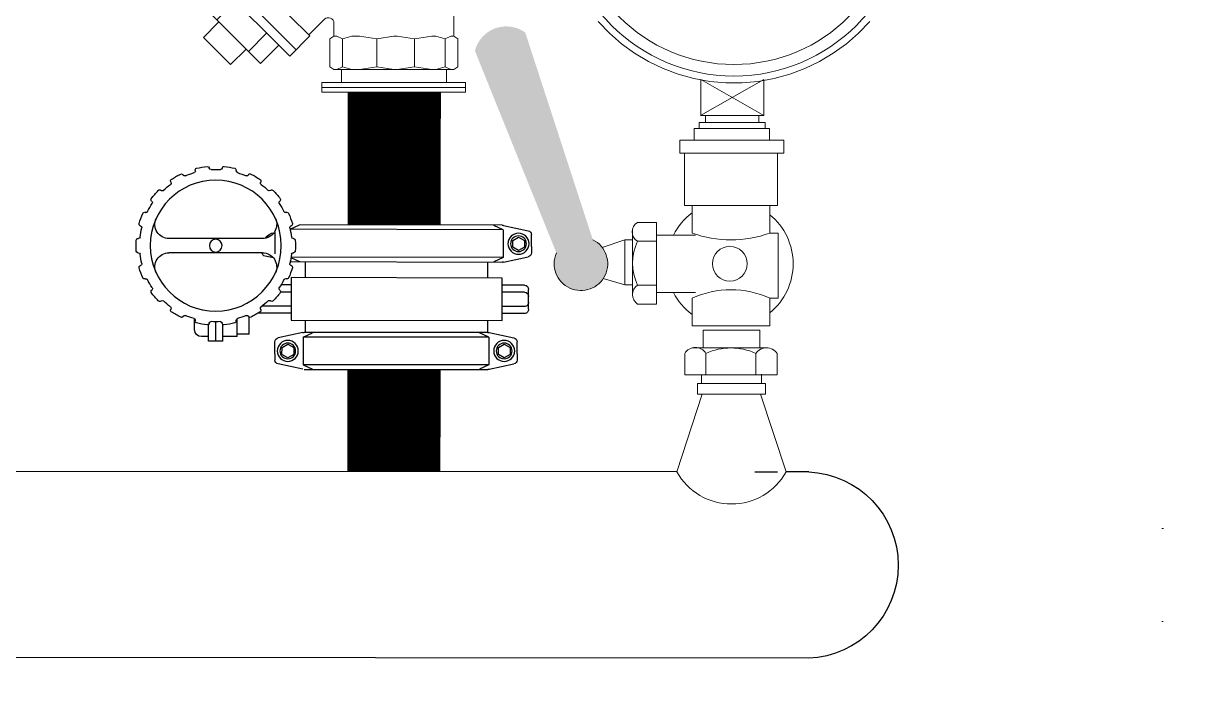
# Model space of a CAD drawing. Extents: x -6531732 to 89637, y -8915 to 32458.
# Drawn here: x 11431 to 12379, y 17874 to 18421 of the extents above; entities that cross this region are included whole.
import ezdxf

# ---------------------------------------------------------------- set-up
doc = ezdxf.new("R2010")
doc.units = 0
doc.linetypes.add('ACAD_ISO07W100', pattern=[3, 0, -3])
for name, color, linetype, lineweight in [('SAN-MC-Circuit_Informatii', 83, 'ACAD_ISO07W100', 25), ('SAN-MC-EQUIPMENTS', 140, 'Continuous', 15), ('SAN-MC-HIDRANT', 1, 'HE_LINE', 25), ('SAN-MC-VALVE', 7, 'Continuous', 5)]:
    doc.layers.add(name, color=color, linetype=linetype, lineweight=lineweight)
doc.layers.add('SAN-MC-TEXT', color=7, linetype='Continuous')
doc.styles.get("Standard").update_dxf_attribs({"font": 'arial.ttf'})
doc.linetypes.add('HE_LINE', pattern='A,300,-250,["HE",Standard,S=0.5,R=0,X=-100.5,Y=-30.5],-100', length=650)

# ---------------------------------------------------------------- blocks, each defined once
blk = doc.blocks.new('FI')
at = {"layer": 'SAN-MC-EQUIPMENTS', "linetype": 'Continuous', "lineweight": 5}
for p, q in [((-30.95644012943376, 127.3654623893817), (-30.95644012943376, 123.2170596960932)), ((-30.95644012943376, 127.3654623893817), (-30.95644012943376, 123.2170596960932)), ((-30.95644012943376, 127.3654623893817), (30.9732897299109, 127.3654623893817)), ((30.9732897299109, 127.3654623893817), (30.9732897299109, 123.2170596960932)), ((30.9732897299109, 127.3654623893817), (30.9732897299109, 123.2170596960932)), ((-30.95644012943376, 125.2912610426356), (30.9732897299109, 125.2912610426356)), ((-30.95644012943376, 123.2170596960932), (30.9732897299109, 123.2170596960932)), ((-30.96486492961412, 4.148402693288517), (-30.96486492961412, 0)), ((-30.96486492961412, 4.148402693288517), (-30.96486492961412, 0)), ((-30.96486492961412, 4.148402693288517), (30.96486492961412, 4.148402693288517)), ((-30.96486492961412, 2.074201346556947), (30.96486492961412, 2.074201346556947)), ((-30.96486492961412, 0), (30.96486492961412, 0)), ((30.96486492961412, 4.148402693288517), (30.96486492961412, 0)), ((30.96486492961412, 4.148402693288517), (30.96486492961412, 0))]:
    blk.add_line(p, q, dxfattribs=at)
at = {"layer": 'SAN-MC-EQUIPMENTS'}
for p, q in [((-22.65839295199839, 123.215665697222), (-22.65839295182377, 117.6504105047788)), ((22.61893538699951, 123.215665697222), (22.61893538676668, 117.6504105047788)), ((-27.56904105539434, 116.4791318442294), (-25.804432892357, 117.6504105047788)), ((-25.804432892357, 117.6504105047788), (-22.64557067066198, 117.6504105047788)), ((-22.06714716373244, 116.4791318442294), (-24.52696760406252, 117.6504105047788)), ((-22.64557067066198, 117.6504105047788), (22.64802810753463, 117.6504105047788)), ((-22.06714716373244, 116.4791318442294), (-18.06866867881035, 117.6504105047788)), ((-8.901948562997859, 116.4791318442294), (-16.32527340319939, 117.6504105047788)), ((-8.901948562997859, 116.4791318442294), (-1.478623722796328, 117.6504105047788)), ((7.383166589832399, 116.4791318442294), (-0.04015825036913157, 117.6504105047788)), ((7.383166589832399, 116.4791318442294), (14.80649142997572, 117.6504105047788)), ((22.06960460060509, 116.4791318442294), (18.07112618593965, 117.6504105047788)), ((22.06960460060509, 116.4791318442294), (24.52942504093517, 117.6504105047788)), ((22.64802782650804, 117.6504105047788), (25.80689032928785, 117.6504105047788)), ((27.57149849232519, 116.4791318442294), (25.80689032928785, 117.6504105047788)), ((-27.56904105539434, 116.4791318442294), (-27.56904105539434, 104.4301221916103)), ((-22.06714716373244, 116.4791318442294), (-22.06714716373244, 104.4301221916103)), ((-8.901948562997859, 104.4301221916103), (-8.901948562997859, 116.4791318442294)), ((7.383166589832399, 104.4301221916103), (7.383166589832399, 116.4791318442294)), ((22.06960460060509, 104.4301221916103), (22.06960460060509, 116.4791318442294)), ((27.57149849232519, 116.4791318442294), (27.57149849232519, 104.4301221916103)), ((36.15518525743391, 103.1199577115913), (44.85922025429318, 111.823992708436)), ((49.53343910089461, 107.1496929122368), (44.85922025429318, 111.823992708436)), ((57.41948896693066, 115.0356830850214), (49.5333827805589, 107.1497562243458)), ((63.67150391213363, 108.783564528625), (57.41948896693066, 115.0356830850214)), ((63.67150391213363, 108.783564528625), (70.3311760185752, 115.443289863666)), ((82.01368847570848, 103.7608125409679), (70.3311760185752, 115.443289863666)), ((75.64432289148681, 75.53831326096406), (42.10892454121495, 109.073696995416)), ((49.5333827805589, 107.1497562243458), (73.7203114653239, 82.96282051268645)), ((62.69573847937863, 109.7591837673681), (54.80982321302872, 101.8731642222701)), ((63.67150391213363, 108.783564528625), (75.3540412793518, 97.10108060065977)), ((-27.56904105539434, 104.4301221916103), (-25.804432892357, 103.2588435310608)), ((-25.804432892357, 103.2588435310608), (-25.804432892357, 24.10522492972086)), ((-22.06714716373244, 104.4301221916103), (-24.52696760406252, 103.2588435310608)), ((-22.06714716373244, 104.4301221916103), (-18.0686686784029, 103.2588435310608)), ((-8.901948562997859, 104.4301221916103), (-16.32527340319939, 103.2588435310608)), ((-8.901948562997859, 104.4301221916103), (-1.478623722796328, 103.2588435310608)), ((7.383166589832399, 104.4301221916103), (-0.04015825036913157, 103.2588435310608)), ((7.383166589832399, 104.4301221916103), (14.80649142997572, 103.2588435310608)), ((22.06960460060509, 104.4301221916103), (18.07112618628889, 103.2588435310608)), ((22.06960460060509, 104.4301221916103), (24.52942504093517, 103.2588435310608)), ((27.57149849232519, 104.4301221916103), (25.80689032893861, 103.2588435310608)), ((25.80689032928785, 103.2588435310608), (25.80689032928785, 97.63814236526377)), ((36.61729785636999, 102.6578304967406), (29.9015472807223, 95.94207992112933)), ((36.15518525743391, 103.1199577115913), (36.61739760276396, 102.6577454013313)), ((69.22836398961954, 70.04677904973505), (36.61729785636999, 102.6578304967406)), ((82.01368847570848, 103.7608125409679), (75.3540412793518, 97.10108060065977)), ((75.35411418322474, 97.10095425751933), (81.60640222777147, 90.84876690806414)), ((76.32958241458982, 96.12537507193338), (68.44356174510904, 88.23946085962234)), ((-3.042161685938481, 78.8767060701648), (1.582079947751481, 87.09187098742404)), ((1.582079947751481, 87.09187098742404), (1.582079947751481, 52.77473691907653)), ((81.60640222777147, 90.84876690806414), (73.7203114653239, 82.96282051268645)), ((73.7203114653239, 82.96282051268645), (78.39461129659321, 78.28860173631256)), ((-0.7114391611539759, 77.82526766885712), (-3.042161685938481, 78.8767060701648)), ((-0.7114391611539759, 52.77473691907653), (-0.7114391611539759, 77.82526766885712)), ((69.69057629979216, 69.58456673947512), (78.39461129659321, 78.28860173631256)), ((69.22836398961954, 70.04677904973505), (26.51071945432341, 27.32895710578305)), ((69.69057629979216, 69.58456673947512), (69.22836398961954, 70.04677904973505)), ((-0.7114391611539759, 52.77473691907653), (1.582079947751481, 52.77473691907653)), ((25.80443288694369, 25.62914014932176), (25.80443288694369, 24.10522492972086)), ((-27.56904105539434, 22.93394626918598), (-25.804432892357, 24.10522492972086)), ((-27.56904105539434, 10.8849366165523), (-27.56904105539434, 22.93394626918598)), ((-22.06714716373244, 22.93394626918598), (-24.52696760406252, 24.10522492972086)), ((-22.06714716373244, 22.93394626918598), (-18.06866867881035, 24.10522492972086)), ((-22.06714716373244, 10.8849366165523), (-22.06714716373244, 22.93394626918598)), ((-8.901948563347105, 22.93394619909668), (-16.32527340354864, 24.10522485963156)), ((-8.901948563347105, 22.93394619909668), (-1.478623723203782, 24.10522485963156)), ((-8.901948563347105, 10.88493654647755), (-8.901948563347105, 22.93394619909668)), ((7.383166589832399, 22.93394626918598), (-0.04015825036913157, 24.10522492972086)), ((7.383166589832399, 22.93394626918598), (14.80649142997572, 24.10522492972086)), ((7.383166589832399, 22.93394626918598), (7.383166589832399, 10.8849366165523)), ((22.06960460060509, 22.93394626918598), (18.07112618593965, 24.10522492972086)), ((22.06960460060509, 22.93394626918598), (24.52942504093517, 24.10522492972086)), ((22.06960460060509, 22.93394626918598), (22.06960460060509, 10.8849366165523)), ((27.56904105539434, 22.93394626918598), (25.804432892357, 24.10522492972086)), ((27.57149849232519, 10.8849366165523), (27.57149849232519, 22.93231511765043)), ((-27.56904105539434, 10.8849366165523), (-25.804432892357, 9.713657885746215)), ((-22.06714716373244, 10.8849366165523), (-24.52696760406252, 9.713657885746215)), ((-22.06714716373244, 10.8849366165523), (-18.06866867881035, 9.713657885746215)), ((-8.901948563347105, 10.88493654647755), (-16.32527340354864, 9.713657885920838)), ((-8.901948563347105, 10.88493654647755), (-1.478623723203782, 9.713657885920838)), ((7.383166589832399, 10.8849366165523), (-0.04015825036913157, 9.713657885746215)), ((7.383166589832399, 10.8849366165523), (14.80649142997572, 9.713657885746215)), ((22.06960460060509, 10.8849366165523), (18.07112618593965, 9.713657885746215)), ((22.06960460060509, 10.8849366165523), (24.52942504093517, 9.713657885746215)), ((27.57149849232519, 10.8849366165523), (25.80689032928785, 9.713657885746215)), ((-25.804432892357, 9.713657885746215), (-22.67516911512939, 9.713657885746215)), ((-22.67516911536222, 4.148402693288517), (-22.67516911512939, 9.713657885920838)), ((22.67516911483835, 9.713657885746215), (-22.67516911512939, 9.713657885920838)), ((22.61893538699951, 9.713657885746215), (22.61893538676668, 4.148402693288517)), ((22.61893538699951, 9.713657885746215), (25.80689032928785, 9.713657885746215))]:
    blk.add_line(p, q, dxfattribs=at)
at = {"layer": 'SAN-MC-EQUIPMENTS', "linetype": 'Continuous'}
for p, q in [((-25.80443289200775, 103.2588435310608), (-24.52696760406252, 103.2588435310608)), ((-18.0686686784029, 103.2588435310608), (-16.32527340319939, 103.2588435310608)), ((-1.478623722796328, 103.2588435310608), (-0.04015825019450858, 103.2588435310608)), ((14.80649142997572, 103.2588435310608), (18.07112618628889, 103.2588435310608)), ((24.52942504093517, 103.2588435310608), (25.80689032893861, 103.2588435310608)), ((-25.80443289200775, 24.10522492972086), (-24.52696760406252, 24.10522492972086)), ((-18.06866867881035, 24.10522492972086), (-16.32527340354864, 24.10522492972086)), ((-1.478623723203782, 24.10522492972086), (-0.04015825048554689, 24.10522492972086)), ((14.80649142997572, 24.10522492972086), (18.07112618628889, 24.10522492972086)), ((24.52942504093517, 24.10522492972086), (25.80689032893861, 24.10522492972086))]:
    blk.add_line(p, q, dxfattribs=at)
at = {"layer": 'SAN-MC-EQUIPMENTS'}
for centre, start, end in [((28.20548483659513, 97.63814236526377), 180, 315.0000000005895), ((28.20302738872124, 25.62914014932176), 134.8731666463335, 180)]:
    blk.add_arc(centre, 2.398594501866508, start, end, dxfattribs=at)
blk = doc.blocks.new('12')
at = {"layer": 'SAN-MC-TEXT'}
for p, q in [((-0.1265519946755376, 0.2021384160034359, 1.427282663186685), (-0.1264006607525516, 0.2017226294265129, 1.427282663186685)), ((-0.1158223397505935, 0.2060436912579462, 1.427282663186685), (-0.1157331909926143, 0.2057987572043203, 1.427282663186685)), ((-0.10546726823668, 0.2078695700038224, 1.427282663186685), (-0.10546726823668, 0.2074270992889069, 1.427282663186685)), ((-0.09404900783556513, 0.2078695702948608, 1.427282663186685), (-0.09404900783556513, 0.2076089169131592, 1.427282663186685)), ((-0.08369393620523624, 0.2060436920728534, 1.427282663186685), (-0.08384527012822218, 0.2056279055541381, 1.427282663186685)), ((-0.07296428110566922, 0.2021384172840044, 1.427282663186685), (-0.07305342986364849, 0.2018934831721708, 1.427282663186685)), ((-0.1356580916617531, 0.1968810081016272, 1.427282663186685), (-0.1354905468469951, 0.1966813360340893, 1.427282663186685)), ((-0.06385818388662301, 0.1968810098478571, 1.427282663186685), (-0.06414259856683202, 0.1965420576161705, 1.427282663186685)), ((-0.1511637791118119, 0.1814866756903939, 1.427282663186685), (-0.1509380466595758, 0.1813563489704393, 1.427282663186685)), ((-0.144404986378504, 0.1895414916216396, 1.427282663186685), (-0.1441205716400873, 0.1892025393317454, 1.427282663186685)), ((-0.1054672657337505, 0.107533939415589, 1.427282663186685), (-0.1054672676546033, 0.1828966205357574, 1.427282663186685)), ((-0.09404900539084338, 0.1075339397066273, 1.427282663186685), (-0.09404900719528086, 0.1828966208267957, 1.427282663186685)), ((-0.05511128876241855, 0.189541493775323, 1.427282663186685), (-0.05527883357717656, 0.1893418217077851, 1.427282663186685)), ((-0.048352495621657, 0.1814866781933233, 1.427282663186685), (-0.04873568654875271, 0.1812654428067617, 1.427282663186685)), ((-0.1568729090795387, 0.1715981719316915, 1.427282663186685), (-0.1564897181524429, 0.1713769366033375, 1.427282663186685)), ((-0.04264336518826894, 0.1715981747838669, 1.427282663186685), (-0.04286909764050506, 0.1714678480639122, 1.427282663186685)), ((-0.0321049440826755, 0.1623426723526791, 1.427282663186685), (-0.04077841443358921, 0.1623426721780561, 1.427282663186685)), ((-0.03904708634945564, 0.1617174805724062, 1.427282663186685), (-0.03948283495265059, 0.1616406463435851, 1.427282663186685)), ((-0.02639581359107979, 0.1509244121261872, 1.427282663186685), (-0.02639581370749511, 0.1566335423267446, 1.427282663186685)), ((-0.1624519472534303, 0.1504726861603558, 1.427282663186685), (-0.1621952537971083, 0.1504274242324755, 1.427282663186685)), ((-0.02268487881519832, 0.1452152820420451, 1.427282663186685), (-0.03838498689583503, 0.1452152816345915, 1.427282663186685)), ((-0.03706432596663944, 0.1504726893035695, 1.427282663186685), (-0.03732101948116906, 0.1504274273174815, 1.427282663186685)), ((-0.0226848789898213, 0.1509244121843949, 1.427282663186685), (-0.03625044811633416, 0.1509244118933566, 1.427282663186685)), ((-0.02268487864057533, 0.1395061518414877, 1.427282663186685), (-0.0226848789898213, 0.1509244121843949, 1.427282663186685)), ((-0.1624519470205996, 0.1399578709388152, 1.427282663186685), (-0.1620161984174047, 0.1400347052258439, 1.427282663186685)), ((-0.03706432567560114, 0.1399578740820289, 1.427282663186685), (-0.03750007433700375, 0.14003470831085, 1.427282663186685)), ((-0.02268487864057533, 0.1395061518414877, 1.427282663186685), (-0.03625044782529585, 0.1395061515504494, 1.427282663186685)), ((-0.02639581300900318, 0.1280878913821653, 1.427282663186685), (-0.02639581330004148, 0.1395061517250724, 1.427282663186685)), ((-0.1604691866377834, 0.1287130796699785, 1.427282663186685), (-0.1602124931232538, 0.1287583416560665, 1.427282663186685)), ((-0.0283940086083021, 0.1280878913239576, 1.427282663186685), (-0.04077501964638941, 0.1280878910329193, 1.427282663186685)), ((-0.02639581300900318, 0.1280878913821653, 1.427282663186685), (-0.04077501964638941, 0.1280878910329193, 1.427282663186685)), ((-0.03904708553454839, 0.1287130826385692, 1.427282663186685), (-0.03930377899087034, 0.1287583446246572, 1.427282663186685)), ((-0.02839400837547146, 0.11838236998301, 1.427282663186685), (-0.0283940086083021, 0.1280878913239576, 1.427282663186685)), ((-0.1568729077407625, 0.1188323854585178, 1.427282663186685), (-0.1566471752885263, 0.1189627121784724, 1.427282663186685)), ((-0.0426433639077004, 0.1188323883106932, 1.427282663186685), (-0.04302655483479612, 0.1190536236972548, 1.427282663186685)), ((-0.02839400837547146, 0.11838236998301, 1.427282663186685), (-0.0421656740072649, 0.118382369633764, 1.427282663186685)), ((-0.1511637773073744, 0.1089438820490614, 1.427282663186685), (-0.1507805863802787, 0.109165117435623, 1.427282663186685)), ((-0.08980621644877829, 0.0986519762664102, 0.7136413315933425), (-0.09127048417576589, 0.1054741092957556, 0.7136413315933425)), ((-0.0512305288866628, 0.1076422206824645, 1.427282663186685), (-0.05123052830458619, 0.08441304473672062, 1.427282663186685)), ((-0.04835249381721951, 0.1089438846101984, 1.427282663186685), (-0.04857822632766329, 0.1090742112719454, 1.427282663186685)), ((-0.04552139880252071, 0.1108121462748386, 1.427282663186685), (-0.04552139810402878, 0.08441304485313594, 1.427282663186685)), ((-0.1444049841666128, 0.1008890664670616, 1.427282663186685), (-0.1442374394100625, 0.1010887385345995, 1.427282663186685)), ((-0.110233776998939, 0.09765675867674872, 0.7136413315933425), (-0.09329250405426137, 0.09765675908420235, 0.7136413315933425)), ((-0.0551112866087351, 0.1008890686789528, 1.427282663186685), (-0.05539570134715177, 0.1012280209106393, 1.427282663186685)), ((-0.02965974053950049, 0.07502440141979605), (-0.02537350673810579, 0.09499429009156302)), ((-0.01261912603513338, 0.09752678719814867), (-0.02223977106041275, 0.09752678690711036)), ((-0.01261912603513338, 0.09752678719814867), (-0.007521929481299594, 0.09752678731456399)), ((-0.0001019588962662965, 0.07502440217649564), (-0.004388193687191233, 0.09499429061543196)), ((-0.1356580890424084, 0.09354955039452761, 1.427282663186685), (-0.1353736743621994, 0.09388850268442184, 1.427282663186685)), ((-0.1265519918815698, 0.08829214301658794, 1.427282663186685), (-0.1264628431817982, 0.08853707707021385, 1.427282663186685)), ((-0.07296427831170149, 0.08829214429715648, 1.427282663186685), (-0.07311561223468743, 0.0887079308158718, 1.427282663186685)), ((-0.0683579190808814, 0.09248303342610598, 1.427282663186685), (-0.06835791890625842, 0.084413044329267, 1.427282663186685)), ((-0.06385818132548593, 0.09354955214075744, 1.427282663186685), (-0.06402572614024393, 0.09374922420829535, 1.427282663186685)), ((-0.06264878888032399, 0.09304443327710032, 1.427282663186685), (-0.06264878870570101, 0.08441304444568232, 1.427282663186685)), ((-0.01760297853616066, 0.0918281021877192), (-0.0203059887571726, 0.08709524985169992)), ((-0.0203059887571726, 0.08709524985169992), (-0.01755831015179865, 0.08238725189585239)), ((-0.01215168132330291, 0.09185365180019289), (-0.01760297853616066, 0.0918281021877192)), ((-0.00940443723811768, 0.08714652282651514), (-0.01215168132330291, 0.09185365180019289)), ((-0.01210753436316736, 0.08241280145011842), (-0.00940443723811768, 0.08714652282651514)), ((-0.1130051143409219, 0.08528881624806672, 0.7136413315933425), (-0.116415051772492, 0.07777505449485034, 0.7136413315933425)), ((-0.1161866543407086, -0.08558353531407192), (-0.116415051772492, 0.07777505449485034, 0.7136413315933425)), ((-0.1158223367237952, 0.08438686816953123, 1.427282663186685), (-0.1156710028008092, 0.08480265468824655, 1.427282663186685)), ((-0.1125236763909925, -0.08638211444485933), (-0.112981010141084, 0.08528349304106086, 0.7136413315933425)), ((-0.1054672651516739, 0.08256098994752392, 1.427282663186685), (-0.1054672651516739, 0.08282164332922548, 1.427282663186685)), ((-0.0940490047505591, 0.08256099023856223, 1.427282663186685), (-0.0940490047505591, 0.08300346101168543, 1.427282663186685)), ((-0.09008793657994829, -0.08638211386278272), (-0.09054527027183212, 0.08453755284426734, 0.7136413315933425)), ((-0.09020417233114131, 0.08459032437531278, 0.7136413315933425), (-0.08711122829117812, 0.07777505519334227, 0.7136413315933425)), ((-0.08688229238032363, 0.08454335096757859, 0.7136413315933425), (-0.08642495863023214, -0.08558353455737233)), ((-0.08369393323664553, 0.08438686898443848, 1.427282663186685), (-0.08378308193641715, 0.08463180309627205, 1.427282663186685)), ((-0.01755831015179865, 0.08238725189585239), (-0.01210753436316736, 0.08241280145011842)), ((-0.07406704881577753, 0.07302332943072543, 0.7136413315933425), (-0.08688229203107767, 0.07302332913968712, 0.7136413315933425)), ((-0.03021902704495005, 0.07302333053667098, 0.7136413315933425), (-0.03981226767064072, 0.07302333030384034, 0.7136413315933425)), ((-0.02976169387693517, -0.07406353304395452), (-0.02976169754401781, 0.07406353153055534)), ((-0.02609871965250932, 0.07486211089417338), (-0.02953276122570969, 0.06729523575631902)), ((-0.02609871592721902, -0.07486211217474192), (-0.02609871965250932, 0.07486211089417338)), ((-0.02609871965250932, 0.07486211089417338), (-0.00366297978325747, 0.07486211141804233)), ((-0.003662976057967171, -0.07486211159266531), (-0.00366297978325747, 0.07486211141804233)), ((-0.00366297978325747, 0.07486211141804233), (-0.0002289377443958074, 0.06729523651301861)), ((-1.833541318774223e-09, 0.07406353228725493), (1.833541318774223e-09, -0.07406353228725493)), ((-0.07360971564776264, -0.07406353414990008), (-0.08642495892127044, -0.07406353444093838)), ((-0.02976169387693517, -0.07406353304395452), (-0.03935493444441818, -0.07406353327678517)), ((-0.02965973675600253, -0.07502440293319523), (-0.02537350208149292, -0.09499429137213156)), ((-0.02609871592721902, -0.07486211217474192), (-0.02953275790787302, -0.06729523721151054)), ((-0.02609871592721902, -0.07486211217474192), (-0.003662976057967171, -0.07486211159266531)), ((-0.000101955229183659, -0.07502440217649564), (-0.004388188972370699, -0.09499429084826261)), ((-0.003662976057967171, -0.07486211159266531), (-0.0002289344265591353, -0.06729523651301861)), ((-0.1125236763909925, -0.08638211444485933), (-0.1159577183716465, -0.0788152395398356)), ((-0.09008793657994829, -0.08638211386278272), (-0.08665389494854026, -0.07881523878313601)), ((-0.01760297422879376, -0.08252577891107649), (-0.02030598444980569, -0.08725863124709576)), ((-0.012151677015936, -0.08250022924039513), (-0.01760297422879376, -0.08252577891107649)), ((-0.009404432930750772, -0.08720735821407288), (-0.012151677015936, -0.08250022924039513)), ((-0.116084697219776, -0.08654440520331264), (-0.1117984624870587, -0.106514293642249)), ((-0.1125236763909925, -0.08638211444485933), (-0.09008793657994829, -0.08638211386278272)), ((-0.1040279346925672, -0.09404578118119389), (-0.1067309449135792, -0.09877863351721317)), ((-0.09857663747970946, -0.09402023156872019), (-0.1040279346925672, -0.09404578118119389)), ((-0.09582939339452423, -0.09872736048419029), (-0.09857663747970946, -0.09402023156872019)), ((-0.08652691569295712, -0.0865444045048207), (-0.09081314943614416, -0.10651429311838)), ((-0.0679005847487133, -0.1034370088600554, 0.7136413315933425), (-0.06790058521437459, -0.08545324869919568, 0.7136413315933425)), ((-0.06219145454815589, -0.1034370086854324, 0.7136413315933425), (-0.06219145495560952, -0.08545324858278036, 0.7136413315933425)), ((-0.05077319414704107, -0.1034370083943941, 0.7136413315933425), (-0.05077319461270235, -0.08545324829174206, 0.7136413315933425)), ((-0.04506406394648366, -0.1034370082779787, 0.7136413315933425), (-0.04506406441214494, -0.08545324811711907, 0.7136413315933425)), ((-0.02030598444980569, -0.08725863124709576), (-0.01755830584443174, -0.0919666292029433)), ((-0.01755830584443174, -0.0919666292029433), (-0.01210753011400811, -0.0919410795904696)), ((-0.01210753011400811, -0.0919410795904696), (-0.009404432930750772, -0.08720735821407288)), ((-0.1067309449135792, -0.09877863351721317), (-0.1039832663082052, -0.1034866314730607)), ((-0.1039832663082052, -0.1034866314730607), (-0.09853249051957391, -0.103461081860587)), ((-0.09853249051957391, -0.103461081860587), (-0.09582939339452423, -0.09872736048419029)), ((-0.01261912120389752, -0.09752678783843294), (-0.02223976622917689, -0.09752678801305592)), ((-0.01261912120389752, -0.09752678783843294), (-0.007521924650063738, -0.09752678766380996)), ((-0.09904408166767098, -0.1090467900503427), (-0.1086647266929504, -0.109046790341381)), ((-0.09904408166767098, -0.1090467900503427), (-0.0939468851138372, -0.1090467899339274)), ((-0.04848954195040278, -0.1068624864565209, 0.7136413315933425), (-0.06447510657017119, -0.1068624868639745, 0.7136413315933425))]:
    blk.add_line(p, q, dxfattribs=at)
at = {"layer": 'SAN-MC-TEXT', "elevation": 0.7136413315933425}
blk.add_lwpolyline([(-0.03981226790347137, 0.08441304502775893), (-0.03935493421158753, -0.08545324800070375), (-0.07360971535672434, -0.085453248815611), (-0.07406704910681583, 0.08441304415464401)], close=True, dxfattribs=at)
at = {"layer": 'SAN-MC-TEXT'}
for centre, radius in [((-0.09975813652272336, 0.1452152801211923, 1.427282663186685), 0.05280945432417312), ((-0.09975813652272336, 0.1452152801211923, 1.427282663186685), 0.005138217177487114), ((-0.0148808500089217, 0.08717694017104805), 0.008470636471499909), ((-0.0148808500089217, 0.08717694017104805), 0.006346376422867801), ((-0.01488084570155479, -0.08717694092774764), 0.008470636471499909), ((-0.01488084570155479, -0.08717694092774764), 0.006346376422867801), ((-0.1013058061653282, -0.09869694319786504), 0.008470636473597368), ((-0.1013058061653282, -0.09869694319786504), 0.006346376422867801)]:
    blk.add_circle(centre, radius, dxfattribs=at)
for centre, radius, start, end in [((-0.1040399856574368, 0.2078695700620301, 1.427282663186685), 0.001427282549301976, 93.90956449380326, 185.2118538028023), ((-0.09975813652272336, 0.1452152801211923, 1.427282663186685), 0.06422771471858893, 86.09043717091961, 93.90956449380326), ((-0.09547629035660066, 0.2078695702948608, 1.427282663186685), 0.001427282549301976, 1.667526652835144e-06, 86.09043717091961), ((-0.09975813652272336, 0.1452152801211923, 1.427282663186685), 0.06137314961998497, 116.5141431882567, 123.4750227351469), ((-0.1277934240351897, 0.2014106262940913, 1.427282663186685), 0.001427282549301976, 296.5141431882567, 25.21185438622399), ((-0.1252107878390234, 0.2026265753665939, 1.427282663186685), 0.001427282549301976, 113.909565351695, 205.211854386224), ((-0.09975813652272336, 0.1452152801211923, 1.427282663186685), 0.06422771471858893, 106.0904373041686, 113.909565351695), ((-0.1171635466453154, 0.2055555318947881, 1.427282663186685), 0.001427282549301976, 20.00000090300393, 106.0904373041686), ((-0.1143919841561001, 0.206286916625686, 1.427282663186685), 0.001427282549301976, 200.000000903004, 283.475022419117), ((-0.09975813652272336, 0.1452152801211923, 1.427282663186685), 0.06137314961998497, 96.51414198842934, 103.475022419117), ((-0.1068827489798423, 0.2076102653518319, 1.427282663186685), 0.001427282549301976, 276.5141419884293, 5.211853802802321), ((-0.09262172531452961, 0.2076089169131592, 1.427282663186685), 0.001427282549301976, 180.0000016675266, 263.4750223503133), ((-0.09975813652272336, 0.1452152801211923, 1.427282663186685), 0.06137314961998497, 76.51414348988354, 83.4750223503133), ((-0.08511274043121375, 0.2062841482693329, 1.427282663186685), 0.001427282549301976, 256.5141434898836, 345.211854596245), ((-0.08235272936872207, 0.2055555327096954, 1.427282663186685), 0.001427282549301976, 73.909564757769, 165.211854596245), ((-0.09975813652272336, 0.1452152801211923, 1.427282663186685), 0.06422771471858893, 66.09043837282532, 73.909564757769), ((-0.07430548800039105, 0.2026265766471624, 1.427282663186685), 0.001427282549301976, 340.0000012339927, 66.09043837282532), ((-0.07171222291071899, 0.2014053238672204, 1.427282663186685), 0.001427282549301976, 160.0000012339928, 243.4750219417881), ((-0.09975813652272336, 0.1452152801211923, 1.427282663186685), 0.06137314961998497, 56.51414339682576, 63.47502194178809), ((-0.143311624560738, 0.1904589311452582, 1.427282663186685), 0.001427282549301976, 133.9095647272544, 225.2118540498976), ((-0.09975813652272336, 0.1452152801211923, 1.427282663186685), 0.06422771471858893, 126.0904379557288, 133.9095647272544), ((-0.1367514534795191, 0.1959635685198009, 1.427282663186685), 0.001427282549301976, 40.00000184619144, 126.0904379557288), ((-0.1343971850292291, 0.1975987756159157, 1.427282663186685), 0.001427282549301976, 220.0000018461914, 303.4750227351469), ((-0.1168855279975105, 0.1828966202447191, 1.427282663186685), 0.01141826039441581, 1.667526652835144e-06, 114.4433377556728), ((-0.08263074679416604, 0.182896621117834, 1.427282663186685), 0.01141826039441581, 65.55666596964734, 180.0000016675266), ((-0.06510918287676759, 0.1975922244600952, 1.427282663186685), 0.001427282549301976, 236.5141433968258, 325.2118537514563), ((-0.06276482201064937, 0.1959635703824461, 1.427282663186685), 0.001427282549301976, 53.90956437536886, 145.2118537514563), ((-0.09975813652272336, 0.1452152801211923, 1.427282663186685), 0.06422771471858893, 46.0904376290522, 53.90956437536886), ((-0.05620465069659986, 0.1904589332989417, 1.427282663186685), 0.001427282549301976, 320.000001780424, 46.0904376290522), ((-0.09975813652272336, 0.1452152801211923, 1.427282663186685), 0.06422771471858893, 146.0904380448224, 153.9095659307902), ((-0.1518774204014335, 0.1802506126696244, 1.427282663186685), 0.001427282549301976, 60.00000229868032, 146.0904380448224), ((-0.1502244053699542, 0.1825924119330011, 1.427282663186685), 0.001427282549301976, 240.0000022986803, 323.4750226573057), ((-0.09975813652272336, 0.1452152801211923, 1.427282663186685), 0.06137314961998497, 136.5141431547135, 143.4750226573057), ((-0.1453226296289358, 0.1884329991880804, 1.427282663186685), 0.001427282549301976, 316.5141431547135, 45.21185404989765), ((-0.05418547164299525, 0.1884243822423741, 1.427282663186685), 0.001427282549301976, 140.0000017804241, 223.4750228448106), ((-0.09975813652272336, 0.1452152801211923, 1.427282663186685), 0.06137314961998497, 36.5141418874388, 43.47502284481055), ((-0.04928480045055039, 0.1825828681467101, 1.427282663186685), 0.001427282549301976, 216.5141418874388, 305.2118536113704), ((-0.04763885433203541, 0.1802506152889691, 1.427282663186685), 0.001427282549301976, 33.9095656523399, 125.2118536113704), ((-0.09975813652272336, 0.1452152801211923, 1.427282663186685), 0.06422771471858893, 26.09043779729861, 33.9095656523399), ((-0.1561592677899171, 0.1728342348942533, 1.427282663186685), 0.001427282549301976, 153.9095659307902, 245.2118547047361), ((-0.1573560849938076, 0.1702426773263142, 1.427282663186685), 0.001427282549301976, 336.5141432953224, 65.21185470473601), ((-0.04215545635088347, 0.1702317851595581, 1.427282663186685), 0.001427282549301976, 120.0000014210065, 203.4750225795373), ((-0.04335700647789054, 0.172834237688221, 1.427282663186685), 0.001427282549301976, 300.0000014210065, 26.09043779729861), ((-0.1607170324132312, 0.1603118786588311, 1.427282663186685), 0.001427282549301976, 74.78814842242127, 166.0904376934282), ((-0.1599680265935604, 0.1630664261756465, 1.427282663186685), 0.001427282549301976, 254.7881484224212, 343.4858601680819), ((-0.09975813652272336, 0.1452152801211923, 1.427282663186685), 0.06137314961998497, 156.5141432953224, 163.4750224653439), ((-0.09975813652272336, 0.1452152801211923, 1.427282663186685), 0.06137314961998497, 16.51414350518074, 23.47502257953728), ((-0.03954824732500128, 0.1630664292024449, 1.427282663186685), 0.001427282549301976, 196.5141435051807, 285.2118531883954), ((-0.03879924133070745, 0.1603118816856295, 1.427282663186685), 0.001427282549301976, 13.90956554650577, 105.2118531883954), ((-0.03210494390805252, 0.1566335422103293, 1.427282663186685), 0.005709130197207905, 1.667526652835144e-06, 90.00000166752666), ((-0.1622041022928897, 0.1518782851053402, 1.427282663186685), 0.001427282549301976, 173.9095651839097, 260.0000016402533), ((-0.09975813652272336, 0.1452152801211923, 1.427282663186685), 0.06422771471858893, 166.0904376934282, 173.9095651839097), ((-0.09975813652272336, 0.1452152801211923, 1.427282663186685), 0.06422771471858893, 6.090438310877605, 13.90956554650577), ((-0.0373121710435953, 0.1518782881903462, 1.427282663186685), 0.001427282549301976, 280.0000016446321, 6.090438310877605), ((-0.1624430987576488, 0.1490218252874911, 1.427282663186685), 0.001427282549301976, 356.5249805516387, 80.00000164025326), ((-0.09975813652272336, 0.1452152801211923, 1.427282663186685), 0.06137314961998497, 176.5249805516387, 183.4858600601309), ((-0.0370731744042132, 0.1490218283724971, 1.427282663186685), 0.001427282549301976, 100.000001644632, 183.4750227795257), ((-0.09975813652272336, 0.1452152801211923, 1.427282663186685), 0.06137314961998497, 356.5141432710335, 3.475022779525768), ((-0.1622041020018514, 0.1385522720520385, 1.427282663186685), 0.001427282549301976, 94.78814942713883, 186.0904383108776), ((-0.09975813652272336, 0.1452152801211923, 1.427282663186685), 0.06422771471858893, 186.0904383108776, 193.9095655465057), ((-0.1624423774483148, 0.1413968751439825, 1.427282663186685), 0.001427282549301976, 274.7881494271388, 3.485860060130852), ((-0.03707389536430128, 0.1413968782289885, 1.427282663186685), 0.001427282549301976, 176.5141432710335, 265.2118538962567), ((-0.09975813652272336, 0.1452152801211923, 1.427282663186685), 0.06422771471858893, 346.0904376934281, 353.9095651839097), ((-0.03731217069434933, 0.1385522751370445, 1.427282663186685), 0.001427282549301976, 353.9095651839097, 85.21185389625668), ((-0.1607170316565316, 0.1301186785567552, 1.427282663186685), 0.001427282549301976, 193.9095655465057, 280.0000016446321), ((-0.1599646481045056, 0.1273527427110821, 1.427282663186685), 0.001427282549301976, 16.52498120472125, 100.000001644632), ((-0.09975813652272336, 0.1452152801211923, 1.427282663186685), 0.06137314961998497, 196.5141435051807, 203.4750225795373), ((-0.09975813652272336, 0.1452152801211923, 1.427282663186685), 0.06137314961998497, 336.5141432953224, 343.4750224653439), ((-0.03955162400961854, 0.1273527457378805, 1.427282663186685), 0.001427282549301976, 80.00000164025326, 163.4750224653439), ((-0.03879924057400785, 0.1301186815835536, 1.427282663186685), 0.001427282549301976, 260.0000016402533, 346.0904376934281), ((-0.1561592664511409, 0.1175963225541636, 1.427282663186685), 0.001427282549301976, 120.0000014210065, 206.0904377972986), ((-0.09975813652272336, 0.1452152801211923, 1.427282663186685), 0.06422771471858893, 206.0904377972986, 213.9095656523399), ((-0.1573608165781479, 0.1201987750828266, 1.427282663186685), 0.001427282549301976, 300.0000014210065, 23.47502257953728), ((-0.09975813652272336, 0.1452152801211923, 1.427282663186685), 0.06422771471858893, 326.0904380448225, 333.9095659307902), ((-0.04216018799343146, 0.1201878829160705, 1.427282663186685), 0.001427282549301976, 156.5141432953224, 245.2118547047361), ((-0.04335700513911434, 0.1175963253481314, 1.427282663186685), 0.001427282549301976, 333.9095659307902, 65.21185470473601), ((-0.1518774186552037, 0.1101799449534155, 1.427282663186685), 0.001427282549301976, 213.9095656523399, 305.2118536113704), ((-0.1502314725366887, 0.1078476921538822, 1.427282663186685), 0.001427282549301976, 36.5141418874388, 125.2118536113704), ((-0.09975813652272336, 0.1452152801211923, 1.427282663186685), 0.06137314961998497, 216.5141418874388, 223.4750228448106), ((-0.1168855261348654, 0.1075339391245507, 1.427282663186685), 0.01141826039441581, 245.5566659696473, 1.667526652835144e-06), ((-0.1017631404974964, 0.0976567588513717, 0.7136413315933425), 0.008470636473597368, 117.8450707234981, 175.8538375890984), ((-0.09440421991166659, 0.1048015003325418, 0.7136413315933425), 0.003205105692712518, 12.11388414397858, 90.00000166752666), ((-0.08263074498972856, 0.1075339399976656, 1.427282663186685), 0.01141826039441581, 180.0000016675266, 294.4433377556728), ((-0.09975813652272336, 0.1452152801211923, 1.427282663186685), 0.06137314961998497, 316.5141431547135, 323.4750226573057), ((-0.04929186755907722, 0.1078381483675912, 1.427282663186685), 0.001427282549301976, 60.00000229868032, 143.4750226573057), ((-0.04763885264401324, 0.1101799475727603, 1.427282663186685), 0.001427282549301976, 240.0000022986803, 326.0904380448225), ((-0.1433116222906392, 0.09997162694344297, 1.427282663186685), 0.001427282549301976, 140.0000017804241, 226.0904376290522), ((-0.09975813652272336, 0.1452152801211923, 1.427282663186685), 0.06422771471858893, 226.0904376290522, 233.9095643753688), ((-0.1453308012860361, 0.1020061780582182, 1.427282663186685), 0.001427282549301976, 320.000001780424, 43.47502284481055), ((-0.09975813652272336, 0.1452152801211923, 1.427282663186685), 0.06422771471858893, 306.0904379557288, 313.9095647272544), ((-0.05419364330009557, 0.1019975610543042, 1.427282663186685), 0.001427282549301976, 136.5141431547135, 225.2118540498976), ((-0.05620464842650108, 0.09997162909712642, 1.427282663186685), 0.001427282549301976, 313.9095647272544, 45.21185404989765), ((-0.02223977094399743, 0.09432168124476448), 0.003205105691918884, 90.00000166752666, 167.8861191171616), ((-0.007521929364884272, 0.09432168159401044), 0.003205105691918884, 12.11388414397858, 90.00000166752666), ((-0.1367514509765897, 0.09446698985993862, 1.427282663186685), 0.001427282549301976, 233.9095643753688, 325.2118537514563), ((-0.1344070901104715, 0.09283833584049717, 1.427282663186685), 0.001427282549301976, 56.51414339682576, 145.2118537514563), ((-0.09975813652272336, 0.1452152801211923, 1.427282663186685), 0.06137314961998497, 236.5141433968258, 243.4750219417881), ((-0.1278040500183124, 0.0890252364333719, 1.427282663186685), 0.001427282549301976, 340.0000012339927, 63.47502194178809), ((-0.125210784986848, 0.08780398359522223, 1.427282663186685), 0.001427282549301976, 160.0000012339928, 246.0904383728253), ((-0.09975813652272336, 0.1452152801211923, 1.427282663186685), 0.06422771471858893, 246.0904383728253, 253.909564757769), ((-0.1144035324978177, 0.08414641197305173, 1.427282663186685), 0.001427282549301976, 76.51414348988354, 165.211854596245), ((-0.09975813652272336, 0.1452152801211923, 1.427282663186685), 0.06137314961998497, 256.5141434898836, 263.4750223503133), ((-0.09975813652272336, 0.1452152801211923, 1.427282663186685), 0.06137314961998497, 276.5141419884293, 283.475022419117), ((-0.09146101473015733, 0.08454335085116327, 0.7136413315933425), 0.004578722418160739, 1.667526652835144e-06, 12.11388414397858), ((-0.08512428883113898, 0.08414364367490634, 1.427282663186685), 0.001427282549301976, 20.00000090300393, 103.475022419117), ((-0.09975813652272336, 0.1452152801211923, 1.427282663186685), 0.06422771471858893, 286.0904373041686, 293.909565351695), ((-0.07430548520642333, 0.08780398487579077, 1.427282663186685), 0.001427282549301976, 293.909565351695, 25.21185438622399), ((-0.07172284895204939, 0.08901993394829333, 1.427282663186685), 0.001427282549301976, 116.5141431882567, 205.211854386224), ((-0.09975813652272336, 0.1452152801211923, 1.427282663186685), 0.06137314961998497, 296.5141431882567, 303.4750227351469), ((-0.06511908795800991, 0.09283178468467668, 1.427282663186685), 0.001427282549301976, 40.00000184619144, 123.4750227351469), ((-0.06276481950771995, 0.09446699172258377, 1.427282663186685), 0.001427282549301976, 220.0000018461914, 306.0904379557288), ((-0.117163543618517, 0.08487502753268927, 1.427282663186685), 0.001427282549301976, 253.909564757769, 345.211854596245), ((-0.1068945477309171, 0.08282164332922548, 1.427282663186685), 0.001427282549301976, 1.667526652835144e-06, 83.4750223503133), ((-0.1040399825724307, 0.08256099000573158, 1.427282663186685), 0.001427282549301976, 180.0000016675266, 266.0904371709196), ((-0.09975813652272336, 0.1452152801211923, 1.427282663186685), 0.06422771471858893, 266.0904371709196, 273.9095644938033), ((-0.09547628727159463, 0.08256099023856223, 1.427282663186685), 0.001427282549301976, 273.9095644938033, 5.211853802802321), ((-0.09263352406560443, 0.08282029494876042, 1.427282663186685), 0.001427282549301976, 96.51414198842934, 185.2118538028023), ((-0.08235272640013136, 0.08487502840580419, 1.427282663186685), 0.001427282549301976, 200.000000903004, 286.0904373041686), ((-0.02518297513597645, 0.07406353164697066), 0.004578722417026976, 167.8861191171616, 180.0000016675266), ((-0.02518297146889381, -0.07406353286933154), 0.004578722417026976, 180.0000016675266, 192.1138841439786), ((-0.004578720574500039, -0.07406353240367025), 0.004578722417026976, 347.8861191171616, 1.667526652835144e-06), ((-0.1116079319326673, -0.0855835351976566), 0.004578722418160739, 180.0000016675266, 192.1138841439786), ((-0.0910036810382735, -0.08558353467378765), 0.004578722418160739, 347.8861191171616, 1.667526652835144e-06), ((-0.06447510662837885, -0.10343700874364, 0.7136413315933425), 0.003425478118324743, 180.0000016675266, 270.0000016675266), ((-0.05876597642782144, -0.1034370086272247, 0.7136413315933425), 0.003425478118324743, 180.0000016675266, 270.0000016675266), ((-0.05419867226737551, -0.1034370085108094, 0.7136413315933425), 0.003425478118324743, 270.0000016675266, 1.667526652835144e-06), ((-0.0484895420668181, -0.1034370083361864, 0.7136413315933425), 0.003425478118324743, 270.0000016675266, 1.667526652835144e-06), ((-0.02223976628738455, -0.09432168235071003), 0.003205105691918884, 192.1138841439786, 270.0000016675266), ((-0.007521924708271399, -0.09432168200146407), 0.003205105691918884, 270.0000016675266, 347.8861191171616), ((-0.108664726751158, -0.1058416846208274), 0.003205105692712518, 192.1138841439786, 270.0000016675266), ((-0.09394688517204486, -0.1058416842715815), 0.003205105692712518, 270.0000016675266, 347.8861191171616)]:
    blk.add_arc(centre, radius, start, end, dxfattribs=at)

msp = doc.modelspace()

# ---------------------------------------------------------------- hatches: boundary and pattern name
at = {"layer": 'SAN-MC-VALVE'}
h = msp.add_hatch(color=1, dxfattribs=at)
h.dxf.hatch_style = 1
h.paths.add_polyline_path([(11889.40156952961, 18246.78419913388, -2.338329798415511), (11860.06757447048, 18236.10749807432), (11794.40799990221, 18399.02759490758, -0.5318101157593037), (11834.97670204862, 18413.7933949124)])

# ---------------------------------------------------------------- linework, layer by layer
at = {"layer": 'SAN-MC-Circuit_Informatii', "linetype": 'ACAD_ISO07W100', "lineweight": 0, "ltscale": 25}
for points in [[(12348.59158926003, 18014.11408047358), (15477.32675919309, 18014.11408047358), (15477.32675919309, 18415.90002960132), (15217.47424320056, 18415.79264556407)], [(12348.29748480121, 18014.11408047358), (12348.29748480121, 17180.02449001705)]]:
    msp.add_lwpolyline(points, dxfattribs=at)
at = {"layer": 'SAN-MC-HIDRANT', "color": 1, "linetype": 'Continuous', "const_width": 75}
for points in [[(11729.47390378936, 18365.72920745462), (11729.36197550519, 18258.56750509925)], [(11729.24049363955, 18142.25914758853), (11729.15430629178, 18059.74222677983)]]:
    msp.add_lwpolyline(points, dxfattribs=at)
at = {"layer": 'SAN-MC-TEXT'}
for points in [[(11957.18626682198, 18059.60086877332), (6473.27142213023, 18062.39202448506)], [(12038.13310542627, 18059.48008528668), (12019.96955351456, 18059.50718773752)], [(12063.31989234447, 18059.57376652969), (12045.15634038969, 18059.60086897704)], [(12063.31980538223, 17909.46055327532), (6476.137227682804, 17913.79332218077)]]:
    msp.add_lwpolyline(points, dxfattribs=at)
msp.add_lwpolyline([(12063.31989234447, 18059.57376652969, -0.9610894617682568), (12063.31980453822, 17909.46055327532)], format="xyb", dxfattribs=at)
at = {"layer": 'SAN-MC-VALVE', "lineweight": 5}
for p, q in [((12027.04809398873, 18375.95218564607), (11976.24489413126, 18346.92178563438)), ((11976.42068953736, 18346.59530212394), (11976.36444428487, 18375.95218564607)), ((11976.36444428487, 18375.95218564607), (12027.04809398873, 18346.92178563438)), ((12027.04809398873, 18375.95218564607), (12027.04809398873, 18346.92178563438)), ((11975.07415974064, 18341.20564470291), (11975.07415974064, 18336.55807363092)), ((12028.18498597963, 18341.20564470291), (11975.07415974064, 18341.20564470291)), ((12027.07801693602, 18346.92178563438), (11976.24489413126, 18346.92178563438)), ((11980.20910637005, 18347.04197173696), (11980.20910637005, 18341.20564470291)), ((12023.05003935023, 18346.92178563438), (12023.05003935023, 18341.20564470291)), ((12028.18498597963, 18341.20564470291), (12028.18498597963, 18336.55807363092)), ((12031.76009775623, 18336.55807363092), (11970.97769783362, 18336.55807363092)), ((11970.97769783362, 18336.55807363092), (11970.97769783362, 18327.07930369526)), ((12031.76009775623, 18336.55807363092), (12031.76009775623, 18327.07930369526)), ((11969.38265399559, 18274.49375814981), (11969.38265399559, 18252.15416481941)), ((12032.04821424111, 18274.49375814981), (12032.04821424111, 18252.15416481941)), ((11940.70401096268, 18194.93263164293), (11940.70401096268, 18260.7399250729)), ((11915.07416853233, 18246.61410331018), (11897.00531588419, 18240.51540000587)), ((11940.70401096268, 18245.60500150769), (11925.35170064791, 18245.60500150769)), ((11897.8675783567, 18215.5692663392), (11915.07416853233, 18210.41645969953)), ((11940.70401096268, 18210.24754295814), (11925.35170064791, 18210.24754295814)), ((11969.38265399559, 18199.69758870303), (11969.38265399559, 18177.35799534469)), ((12032.04821424111, 18199.69758870303), (12032.04821424111, 18177.35799534469)), ((12032.04821424111, 18177.35799534469), (11969.38265399559, 18177.35799534469)), ((11980.58347085043, 18137.78225823063), (11980.58347085043, 18155.17642574608)), ((12020.64347134455, 18137.78225823063), (12020.64347134455, 18155.17642574608)), ((12037.99526581093, 18137.78225823063), (11963.43560242577, 18137.78225823063)), ((11973.72750581725, 18130.83689815588), (11973.72750581725, 18122.2813030634)), ((12028.6151016645, 18130.83689815588), (11973.72750581725, 18130.83689815588)), ((11976.84884102567, 18137.91842906028), (11976.84884102567, 18130.86503213495)), ((12025.38761803432, 18138.35926742516), (12025.38761803432, 18131.30587049983)), ((12028.6151016645, 18130.83689815588), (12028.6151016645, 18122.2813030634)), ((12028.6151016645, 18122.2813030634), (11973.72750581725, 18122.2813030634))]:
    msp.add_line(p, q, dxfattribs=at)
for points in [[(12112.52360233589, 18422.72733730021), (12103.51581783517, 18413.30593337062), (12093.69976797624, 18404.72990881409), (12083.15448561235, 18397.06831270121), (12071.96487539931, 18390.38283178806), (12060.22102923616, 18384.72729358579), (12048.0175018452, 18380.14723315592), (12035.45254880114, 18376.67952645793), (12022.62733580096, 18374.35209345296), (12009.64512379392, 18373.18367317542), (11996.61043801828, 18373.18367317542), (11983.62822601123, 18374.35209345296), (11970.80301286204, 18376.67952645793), (11958.23805989249, 18380.14723315592), (11946.03453257604, 18384.72729358579), (11934.29068641289, 18390.38283178806), (11923.10107619985, 18397.06831270121), (11912.55579383596, 18404.72990881409), (11902.73974382802, 18413.30593337062), (11893.73195947631, 18422.72733730021)], [(12038.23472590669, 18316.50568383503), (12038.23472590669, 18274.49375814981), (11963.19614247902, 18274.49375814981), (11963.19614247902, 18316.50568383503)], [(11921.46850751265, 18201.56324674133), (11921.46850751265, 18255.46731629632)], [(11925.35170064791, 18260.7399250729), (11940.70401096268, 18260.7399250729)], [(11921.46850751265, 18246.61410331018), (11915.07416853233, 18246.61410331018), (11915.07416853233, 18210.41645969953), (11921.46850751265, 18210.41645969953)], [(11972.12582902535, 18250.58333798535), (11940.70401096268, 18250.58333798535)], [(12032.04821424111, 18199.69758870303), (12038.80215661152, 18199.69758870303), (12038.80215661152, 18252.15416481941), (12032.04821424111, 18252.15416481941)], [(11940.70401096268, 18204.28450646102), (11972.12582902535, 18204.28450646102)], [(11940.70401096268, 18194.93263164293), (11925.35170064791, 18194.93263164293)], [(12023.98225659056, 18159.57608352173), (12023.98225659056, 18174.02386960797), (11978.33480344637, 18174.02386960797), (11978.33480344637, 18159.57608352173)], [(12030.48277908488, 18159.57608352173), (11969.40946818813, 18159.57608352173)], [(11963.43560242577, 18155.17642574608), (11963.43560242577, 18137.78225823063)], [(12037.99526581093, 18137.78225823063), (12037.99526581093, 18155.17642574608)], [(11977.59895497485, 18122.2813030634), (11957.18626694306, 18059.60086897704)], [(12024.59566833003, 18122.2813030634), (12045.15634038969, 18059.60086897704)]]:
    msp.add_lwpolyline(points, dxfattribs=at)
msp.add_lwpolyline([(12043.22553054913, 18316.50568383503), (11959.51226496621, 18316.50568383503), (11959.51226496621, 18327.07930369526), (12043.22553054913, 18327.07930369526)], close=True, dxfattribs=at)
for centre, radius in [((12003.12778079434, 18518.30358825381), 139.5870962024448), ((12003.12778079434, 18518.30358825381), 130.2855155297896), ((11999.7805334024, 18227.43392222318), 14.05004342783407)]:
    msp.add_circle(centre, radius, dxfattribs=at)
for centre, radius, start, end in [((11999.7805334024, 18227.43392222318), 51.01303614866336, 126.5757149671546, 153.0126276275438), ((11999.7805334024, 18227.43392222318), 51.01303614866336, 309.2376158835406, 50.76238411645942), ((11930.10564127489, 18253.17246326003), 8.936801963609998, 122.1373709601622, 237.8626290398378), ((11879.83449609502, 18227.43392222318), 21.58615553413283, 156.3084977493698, 63.69150309221463), ((11963.65139023884, 18227.92627221662), 42.18297865942696, 155.2224560573507, 204.7775439426493), ((12000.71543411835, 18339.78160088174), 93.06079013730347, 250.3245678519268, 289.6754321480732), ((11930.82439230307, 18202.59008727259), 9.412065706121643, 125.5529375410914, 234.4470624589086), ((12000.71543411835, 18130.14828572738), 76.28137819223083, 65.74787542059275, 114.2521245794073), ((11999.7805334024, 18227.43392222318), 51.01303614866336, 206.9873723724562, 233.4242850328454), ((11972.0095366381, 18149.79021101482), 10.12539662477013, 32.13737095622932, 147.8626290437707), ((12000.61347106023, 18111.78287746142), 47.79331482113074, 65.2224560614051, 114.7775439385949), ((12029.3193686895, 18148.97586613651), 10.66387044503582, 35.55293755043228, 144.4470624495677), ((12001.17130370362, 18084.15520542059), 50.37458584218597, 209.1721306457448, 330.8278693542552)]:
    msp.add_arc(centre, radius, start, end, dxfattribs=at)

# ---------------------------------------------------------------- block references
at = {"layer": 'SAN-MC-VALVE'}
for name, p, xscale, yscale, zscale, rotation in [('FI', (11729.07965750917, 18603.81535506565), 1.869314829586074, 1.869314829586074, 1.869314829586074, 180), ('12', (11730.82523749693, 18142.25914756059), -1000.000000000001, 1000.000000000001, 1000, 90)]:
    msp.add_blockref(name, p, dxfattribs=dict(at, xscale=xscale, yscale=yscale, zscale=zscale, rotation=rotation))

doc.saveas('drawing.dxf')
